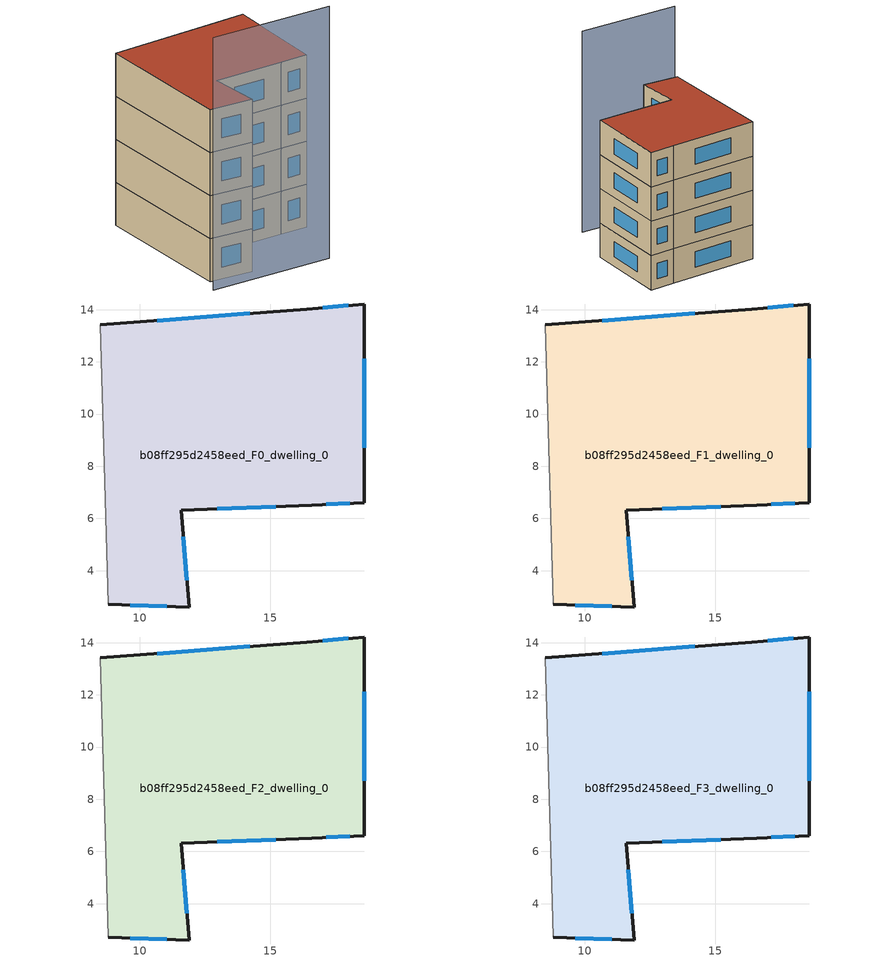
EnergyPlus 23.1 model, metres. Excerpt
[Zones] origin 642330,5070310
b08ff295d2458eed_F0_dwelling_0
 floor ground (EU_floor_Construction): 18.59,14.21 18.59,6.61 16.59,6.51 11.58,6.31 11.88,2.61 8.78,2.71 8.48,13.42 16.39,14.02 z0
 wall outside (EU_wall_Construction): 8.78,2.71 11.88,2.61 11.58,6.31 16.59,6.51 18.59,6.61 18.59,14.21 16.39,14.02 8.48,13.42 z0:3
 wall adiabatic (EU_wall_Construction): 8.48,13.42 8.78,2.71 z0:3
 window (EU_Window_Construction): 12.96,6.37 15.21,6.46 / 11.8,3.63 11.66,5.29 / 9.63,2.68 11.03,2.64 / 14.21,13.85 10.66,13.58 / 17.98,14.16 16.99,14.07 / 18.59,8.7 18.59,12.12 / 17.14,6.54 18.04,6.58 z0.83:2.17
b08ff295d2458eed_F1_dwelling_0
 floor to b08ff295d2458eed_F0_dwelling_0 (EU_floor_Construction): 18.59,14.21 18.59,6.61 16.59,6.51 11.58,6.31 11.88,2.61 8.78,2.71 8.48,13.42 16.39,14.02 z3
 wall outside (EU_wall_Construction): 8.78,2.71 11.88,2.61 11.58,6.31 16.59,6.51 18.59,6.61 18.59,14.21 16.39,14.02 8.48,13.42 z3:6
 wall adiabatic (EU_wall_Construction): 8.48,13.42 8.78,2.71 z3:6
 window (EU_Window_Construction): 12.96,6.37 15.21,6.46 / 11.8,3.63 11.66,5.29 / 9.63,2.68 11.03,2.64 / 14.21,13.85 10.66,13.58 / 17.98,14.16 16.99,14.07 / 18.59,8.7 18.59,12.12 / 17.14,6.54 18.04,6.58 z3.83:5.17
b08ff295d2458eed_F2_dwelling_0
 floor to b08ff295d2458eed_F1_dwelling_0 (EU_floor_Construction): 18.59,14.21 18.59,6.61 16.59,6.51 11.58,6.31 11.88,2.61 8.78,2.71 8.48,13.42 16.39,14.02 z6
 wall outside (EU_wall_Construction): 8.78,2.71 11.88,2.61 11.58,6.31 16.59,6.51 18.59,6.61 18.59,14.21 16.39,14.02 8.48,13.42 z6:9
 wall adiabatic (EU_wall_Construction): 8.48,13.42 8.78,2.71 z6:9
 window (EU_Window_Construction): 12.96,6.37 15.21,6.46 / 11.8,3.63 11.66,5.29 / 9.63,2.68 11.03,2.64 / 14.21,13.85 10.66,13.58 / 17.98,14.16 16.99,14.07 / 18.59,8.7 18.59,12.12 / 17.14,6.54 18.04,6.58 z6.83:8.17
b08ff295d2458eed_F3_dwelling_0
 floor to b08ff295d2458eed_F2_dwelling_0 (EU_floor_Construction): 18.59,14.21 18.59,6.61 16.59,6.51 11.58,6.31 11.88,2.61 8.78,2.71 8.48,13.42 16.39,14.02 z9
 wall outside (EU_wall_Construction): 8.78,2.71 11.88,2.61 11.58,6.31 16.59,6.51 18.59,6.61 18.59,14.21 16.39,14.02 8.48,13.42 z9:12
 wall adiabatic (EU_wall_Construction): 8.48,13.42 8.78,2.71 z9:12
 window (EU_Window_Construction): 12.96,6.37 15.21,6.46 / 11.8,3.63 11.66,5.29 / 9.63,2.68 11.03,2.64 / 14.21,13.85 10.66,13.58 / 17.98,14.16 16.99,14.07 / 18.59,8.7 18.59,12.12 / 17.14,6.54 18.04,6.58 z9.83:11.17
 roof outside (EU_roof_Construction): 18.59,6.61 18.59,14.21 16.39,14.02 8.48,13.42 8.78,2.71 11.88,2.61 11.58,6.31 16.59,6.51 z12
shading: 8.25,1.49 17.13,1.71 z0:17.6
[Building]
EU S2 Campaign: North Axis=0; Terrain=City; Solar Distribution=FullExterior
[Site:Location]
Lyon-Bron: Latitude=45.75; Longitude=5; Time Zone=1; Elevation=198
[SizingPeriod:WeatherFileDays]
AnnualSizingPeriod: Begin Month=1; Begin Day of Month=1; End Month=12; End Day of Month=31; Day of Week for Start Day=Monday; Use Weather File Daylight Saving Period=No; Use Weather File Rain and Snow Indicators=No
[MATERIAL]
EU_InternalMass_Material: Roughness=MediumRough; Thickness=0.1; Conductivity=1; Density=1800; Specific Heat=900; Thermal Absorptance=0.9; Solar Absorptance=0.7; Visible Absorptance=0.7
[MATERIAL:NOMASS] Roughness=MediumRough; Thermal Absorptance=0.9; Solar Absorptance=0.7; Visible Absorptance=0.7
Name | Thermal Resistance
EU_wall_NoMass | 0.87146
EU_roof_NoMass | 0.842276
EU_floor_NoMass | 0.496999
[WINDOWMATERIAL:SIMPLEGLAZINGSYSTEM]
EU_Window_SimpleGlazing: UFactor=2.2525; Solar Heat Gain Coefficient=0.76; Visible Transmittance=0.76
[CONSTRUCTION]
EU_wall_Construction: EU_wall_NoMass
EU_roof_Construction: EU_roof_NoMass
EU_floor_Construction: EU_floor_NoMass
EU_InternalMass_Construction: EU_InternalMass_Material
EU_Window_Construction: EU_Window_SimpleGlazing
[ZONE] Type=1; Multiplier=1; Ceiling Height=autocalculate; Volume=254.933; Floor Area=autocalculate; Part of Total Floor Area=Yes
b08ff295d2458eed_F0_dwelling_0; b08ff295d2458eed_F1_dwelling_0; b08ff295d2458eed_F2_dwelling_0; b08ff295d2458eed_F3_dwelling_0
[INTERNALMASS] Construction=EU_InternalMass_Construction; Surface Area=84.978
Name | Zone or ZoneList
b08ff295d2458eed_F0_dwelling_0_EU_InternalMass | b08ff295d2458eed_F0_dwelling_0
b08ff295d2458eed_F1_dwelling_0_EU_InternalMass | b08ff295d2458eed_F1_dwelling_0
b08ff295d2458eed_F2_dwelling_0_EU_InternalMass | b08ff295d2458eed_F2_dwelling_0
b08ff295d2458eed_F3_dwelling_0_EU_InternalMass | b08ff295d2458eed_F3_dwelling_0
[OTHEREQUIPMENT] Fuel Type=Electricity; Design Level Calculation Method=Watts/Area; Power per Zone Floor Area=1; Fraction Latent=0; Fraction Radiant=0; Fraction Lost=0; Carbon Dioxide Generation Rate=0; EndUse Subcategory=EU_Step8_InternalGains
Name | Zone or ZoneList or Space or SpaceList | Schedule
EU_Step8_InternalGain_b08ff295d2458eed_F0_dwelling_0_f000 | b08ff295d2458eed_F0_dwelling_0 | EU_Step8_GainSchedule_b08ff295d2458eed_F0_dwelling_0_f000
EU_Step8_InternalGain_b08ff295d2458eed_F1_dwelling_0_f000 | b08ff295d2458eed_F1_dwelling_0 | EU_Step8_GainSchedule_b08ff295d2458eed_F1_dwelling_0_f000
EU_Step8_InternalGain_b08ff295d2458eed_F2_dwelling_0_f000 | b08ff295d2458eed_F2_dwelling_0 | EU_Step8_GainSchedule_b08ff295d2458eed_F2_dwelling_0_f000
EU_Step8_InternalGain_b08ff295d2458eed_F3_dwelling_0_f000 | b08ff295d2458eed_F3_dwelling_0 | EU_Step8_GainSchedule_b08ff295d2458eed_F3_dwelling_0_f000
[ZONEVENTILATION:DESIGNFLOWRATE] Schedule=EU_AlwaysOn; Design Flow Rate Calculation Method=AirChanges/Hour; Air Changes per Hour=0.425; Ventilation Type=Natural; Fan Pressure Rise=0; Fan Total Efficiency=1; Constant Term Coefficient=1; Temperature Term Coefficient=0; Velocity Term Coefficient=0; Velocity Squared Term Coefficient=0; Minimum Indoor Temperature=-100; Maximum Indoor Temperature=100; Delta Temperature=-100; Minimum Outdoor Temperature=-100; Maximum Outdoor Temperature=100; Maximum Wind Speed=40
Name | Zone or ZoneList or Space or SpaceList
EU_ConstantAir_b08ff295d2458eed_F0_dwelling_0 | b08ff295d2458eed_F0_dwelling_0
EU_ConstantAir_b08ff295d2458eed_F1_dwelling_0 | b08ff295d2458eed_F1_dwelling_0
EU_ConstantAir_b08ff295d2458eed_F2_dwelling_0 | b08ff295d2458eed_F2_dwelling_0
EU_ConstantAir_b08ff295d2458eed_F3_dwelling_0 | b08ff295d2458eed_F3_dwelling_0
[HVACTEMPLATE:THERMOSTAT] Constant Heating Setpoint=20; Constant Cooling Setpoint=50
EU_HeatOnly_b08ff295d2458eed_F0_dwelling_0; EU_HeatOnly_b08ff295d2458eed_F1_dwelling_0; EU_HeatOnly_b08ff295d2458eed_F2_dwelling_0; EU_HeatOnly_b08ff295d2458eed_F3_dwelling_0
[HVACTEMPLATE:ZONE:IDEALLOADSAIRSYSTEM] System Availability Schedule=EU_AlwaysOn; Maximum Heating Supply Air Temperature=50; Minimum Cooling Supply Air Temperature=13; Maximum Heating Supply Air Humidity Ratio=0.0156; Minimum Cooling Supply Air Humidity Ratio=0.0077; Heating Limit=NoLimit; Cooling Limit=NoLimit; Heating Availability Schedule=EU_AlwaysOn; Cooling Availability Schedule=EU_CoolingOff; Dehumidification Control Type=ConstantSensibleHeatRatio; Cooling Sensible Heat Ratio=0.7; Dehumidification Setpoint=60; Humidification Control Type=None; Humidification Setpoint=30; Outdoor Air Method=None; Outdoor Air Flow Rate per Person=0.00944; Outdoor Air Flow Rate per Zone Floor Area=0; Outdoor Air Flow Rate per Zone=0; Demand Controlled Ventilation Type=None; Outdoor Air Economizer Type=NoEconomizer; Heat Recovery Type=None; Sensible Heat Recovery Effectiveness=0.7; Latent Heat Recovery Effectiveness=0.65
Name | Template Thermostat
b08ff295d2458eed_F0_dwelling_0 | EU_HeatOnly_b08ff295d2458eed_F0_dwelling_0
b08ff295d2458eed_F1_dwelling_0 | EU_HeatOnly_b08ff295d2458eed_F1_dwelling_0
b08ff295d2458eed_F2_dwelling_0 | EU_HeatOnly_b08ff295d2458eed_F2_dwelling_0
b08ff295d2458eed_F3_dwelling_0 | EU_HeatOnly_b08ff295d2458eed_F3_dwelling_0
[SIZING:ZONE] Zone Cooling Design Supply Air Temperature Input Method=SupplyAirTemperature; Zone Cooling Design Supply Air Temperature=13; Zone Heating Design Supply Air Temperature Input Method=SupplyAirTemperature; Zone Heating Design Supply Air Temperature=50; Zone Cooling Design Supply Air Humidity Ratio=0.008; Zone Heating Design Supply Air Humidity Ratio=0.008; Cooling Design Air Flow Method=DesignDay; Cooling Design Air Flow Rate=0; Cooling Minimum Air Flow per Zone Floor Area=0.000762; Cooling Minimum Air Flow=0; Cooling Minimum Air Flow Fraction=0.2; Heating Design Air Flow Method=DesignDay; Heating Design Air Flow Rate=0; Heating Maximum Air Flow per Zone Floor Area=0.002032; Heating Maximum Air Flow=0.141576; Heating Maximum Air Flow Fraction=0.3; Account for Dedicated Outdoor Air System=No; Dedicated Outdoor Air System Control Strategy=NeutralSupplyAir; Dedicated Outdoor Air Low Setpoint Temperature for Design=autosize; Dedicated Outdoor Air High Setpoint Temperature for Design=autosize; Zone Load Sizing Method=Sensible Load Only No Latent Load; Zone Latent Cooling Design Supply Air Humidity Ratio Input Method=HumidityRatioDifference; Zone Cooling Design Supply Air Humidity Ratio Difference=0.005; Zone Latent Heating Design Supply Air Humidity Ratio Input Method=HumidityRatioDifference; Zone Humidification Design Supply Air Humidity Ratio Difference=0.005
b08ff295d2458eed_F0_dwelling_0; b08ff295d2458eed_F1_dwelling_0; b08ff295d2458eed_F2_dwelling_0; b08ff295d2458eed_F3_dwelling_0
[SCHEDULE:CONSTANT]
Name | Hourly Value
EU_AlwaysOn | 1
EU_CoolingOff | 0
[SCHEDULE:FILE] Column Number=1; Rows to Skip at Top=0; Number of Hours of Data=8760; Column Separator=Comma; Interpolate to Timestep=No; Minutes per Item=60; Adjust Schedule for Daylight Savings=Yes
Name | File
EU_Step8_GainSchedule_b08ff295d2458eed_F0_dwelling_0_f000 | ../../schedules/b08ff295d2458eed/b08ff295d2458eed_F0_dwelling_0_f000_gain.csv
EU_Step8_GainSchedule_b08ff295d2458eed_F1_dwelling_0_f000 | ../../schedules/b08ff295d2458eed/b08ff295d2458eed_F1_dwelling_0_f000_gain.csv
EU_Step8_GainSchedule_b08ff295d2458eed_F2_dwelling_0_f000 | ../../schedules/b08ff295d2458eed/b08ff295d2458eed_F2_dwelling_0_f000_gain.csv
EU_Step8_GainSchedule_b08ff295d2458eed_F3_dwelling_0_f000 | ../../schedules/b08ff295d2458eed/b08ff295d2458eed_F3_dwelling_0_f000_gain.csv
